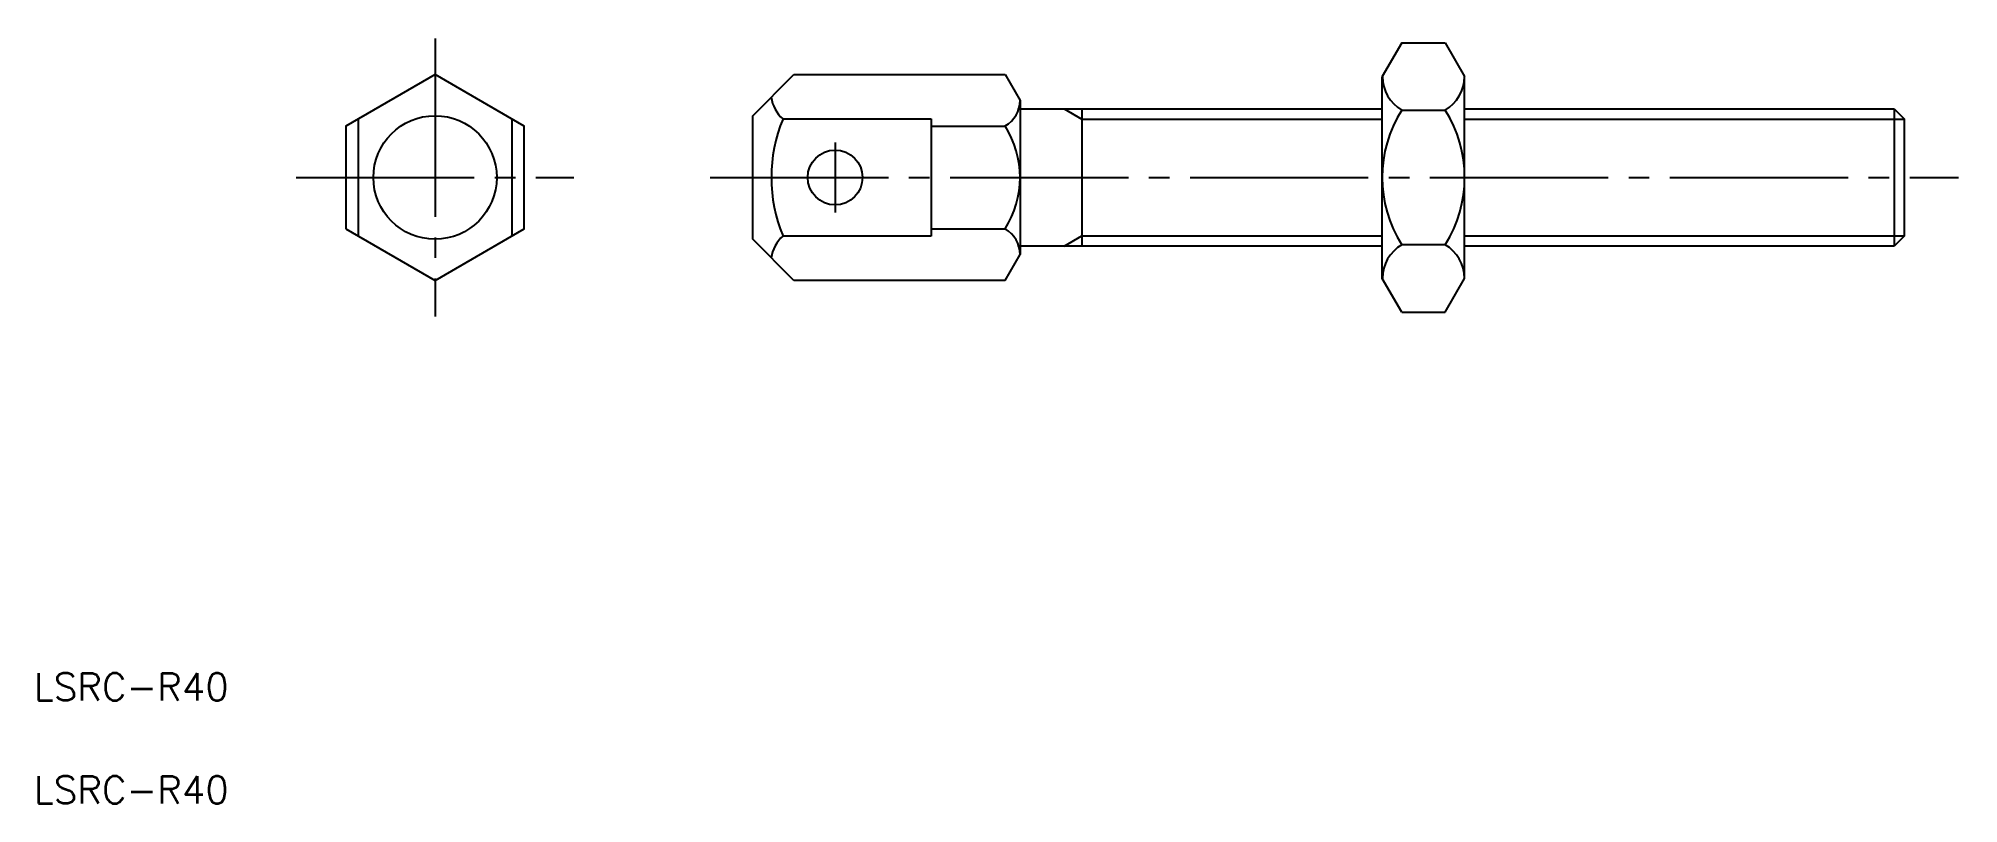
# Model space of a CAD drawing. Extents: x 71 to 211, y 159 to 215.
import ezdxf

# ---------------------------------------------------------------- set-up
doc = ezdxf.new("R2010")
doc.units = 0
doc.linetypes.add('CENTER', pattern=[17.5, 13, -1.5, 1.5, -1.5])
doc.layers.get('0').update_dxf_attribs({"linetype": 'CONTINUOUS'})
doc.layers.add('CENTER', color=1, linetype='CENTER')
doc.styles.get("Standard").update_dxf_attribs({"font": 'txt.shx', "bigfont": '@extfont2.shx'})

msp = doc.modelspace()

# ---------------------------------------------------------------- linework, layer by layer
at = {"color": 7, "linetype": 'CONTINUOUS'}
for p, q in [((170.06, 214.21), (168.64, 211.76)), ((170.06, 214.21), (173.23, 214.21)), ((173.23, 214.21), (174.64, 211.76)), ((122.73, 208.9), (125.73, 211.9)), ((125.73, 211.9), (141.14, 211.9)), ((129.58, 211.9), (129.58, 211.9)), ((133.44, 211.9), (133.44, 211.9)), ((141.14, 211.9), (142.23, 210.02)), ((168.64, 197.04), (168.64, 211.76)), ((174.64, 197.04), (174.64, 211.76)), ((122.73, 199.9), (122.73, 208.9)), ((142.23, 210.02), (142.23, 198.78)), ((142.23, 209.4), (168.64, 209.4)), ((146.73, 209.4), (146.73, 199.4)), ((170.06, 209.31), (173.23, 209.31)), ((174.64, 209.4), (205.98, 209.4)), ((205.98, 209.4), (205.98, 199.4)), ((205.98, 209.4), (206.73, 208.65)), ((93.95, 208.67), (93.95, 200.13)), ((105.15, 208.67), (105.15, 200.13)), ((124.93, 208.67), (135.73, 208.67)), ((135.73, 208.67), (135.73, 200.13)), ((135.73, 208.15), (141.14, 208.15)), ((206.73, 200.15), (206.73, 208.65)), ((135.73, 200.65), (141.14, 200.65)), ((125.73, 196.89), (122.73, 199.9)), ((135.73, 200.13), (124.93, 200.13)), ((168.64, 199.4), (142.23, 199.4)), ((173.23, 199.49), (170.06, 199.49)), ((205.98, 199.4), (174.64, 199.4)), ((206.73, 200.15), (205.98, 199.4)), ((141.14, 196.89), (142.23, 198.78)), ((141.14, 196.89), (125.73, 196.89)), ((170.06, 194.58), (168.64, 197.04)), ((173.23, 194.58), (174.64, 197.04)), ((170.06, 194.58), (173.23, 194.58))]:
    msp.add_line(p, q, dxfattribs=at)
at = {"color": 3, "linetype": 'CONTINUOUS'}
for p, q in [((145.43, 209.4), (146.73, 208.65)), ((146.73, 208.65), (168.64, 208.65)), ((174.64, 208.65), (206.73, 208.65)), ((145.43, 199.4), (146.73, 200.15)), ((146.73, 200.15), (168.64, 200.15)), ((174.64, 200.15), (206.73, 200.15))]:
    msp.add_line(p, q, dxfattribs=at)
at = {"color": 7, "linetype": 'CONTINUOUS'}
msp.add_lwpolyline([(93.05, 200.65), (99.55, 196.89), (106.05, 200.65), (106.05, 208.15), (99.55, 211.9), (93.05, 208.15)], close=True, dxfattribs=at)
for centre, radius in [((99.55, 204.4), 4.5), ((128.73, 204.4), 2)]:
    msp.add_circle(centre, radius, dxfattribs=at)
for centre, radius, start, end in [((171.48, 211.76), 2.83, 180.0757, 240.0757), ((171.81, 211.76), 2.83, 299.9243, 359.9243), ((126.52, 210.54), 2.46, 186.7371, 229.6021), ((140.06, 210.03), 2.16, 299.8308, 359.8308), ((177.84, 204.4), 9.2, 147.7493, 212.2507), ((165.45, 204.4), 9.2, 327.7493, 32.2507), ((135.23, 204.4), 11.15, 157.4778, 202.5222), ((135.2, 204.4), 7.02, 327.6918, 32.3082), ((140.06, 198.77), 2.16, 0.1692, 60.1692), ((126.52, 198.25), 2.46, 130.3979, 173.2629), ((171.48, 197.04), 2.83, 119.9243, 179.9243), ((171.81, 197.04), 2.83, 0.0757, 60.0757)]:
    msp.add_arc(centre, radius, start, end, dxfattribs=at)
at = {"layer": 'CENTER', "color": 1, "linetype": 'CENTER'}
for p, q in [((99.55, 214.53), (99.55, 194.27)), ((128.73, 206.95), (128.73, 201.85)), ((89.41, 204.4), (109.68, 204.4)), ((119.62, 204.4), (210.68, 204.4))]:
    msp.add_line(p, q, dxfattribs=at)

# ---------------------------------------------------------------- texts
at = {"color": 7, "linetype": 'CONTINUOUS'}
for p in [(70.28, 166.27), (70.28, 158.77)]:
    msp.add_text('LSRC-R40', height=2, dxfattribs=at).set_placement(p)

doc.saveas('drawing.dxf')
